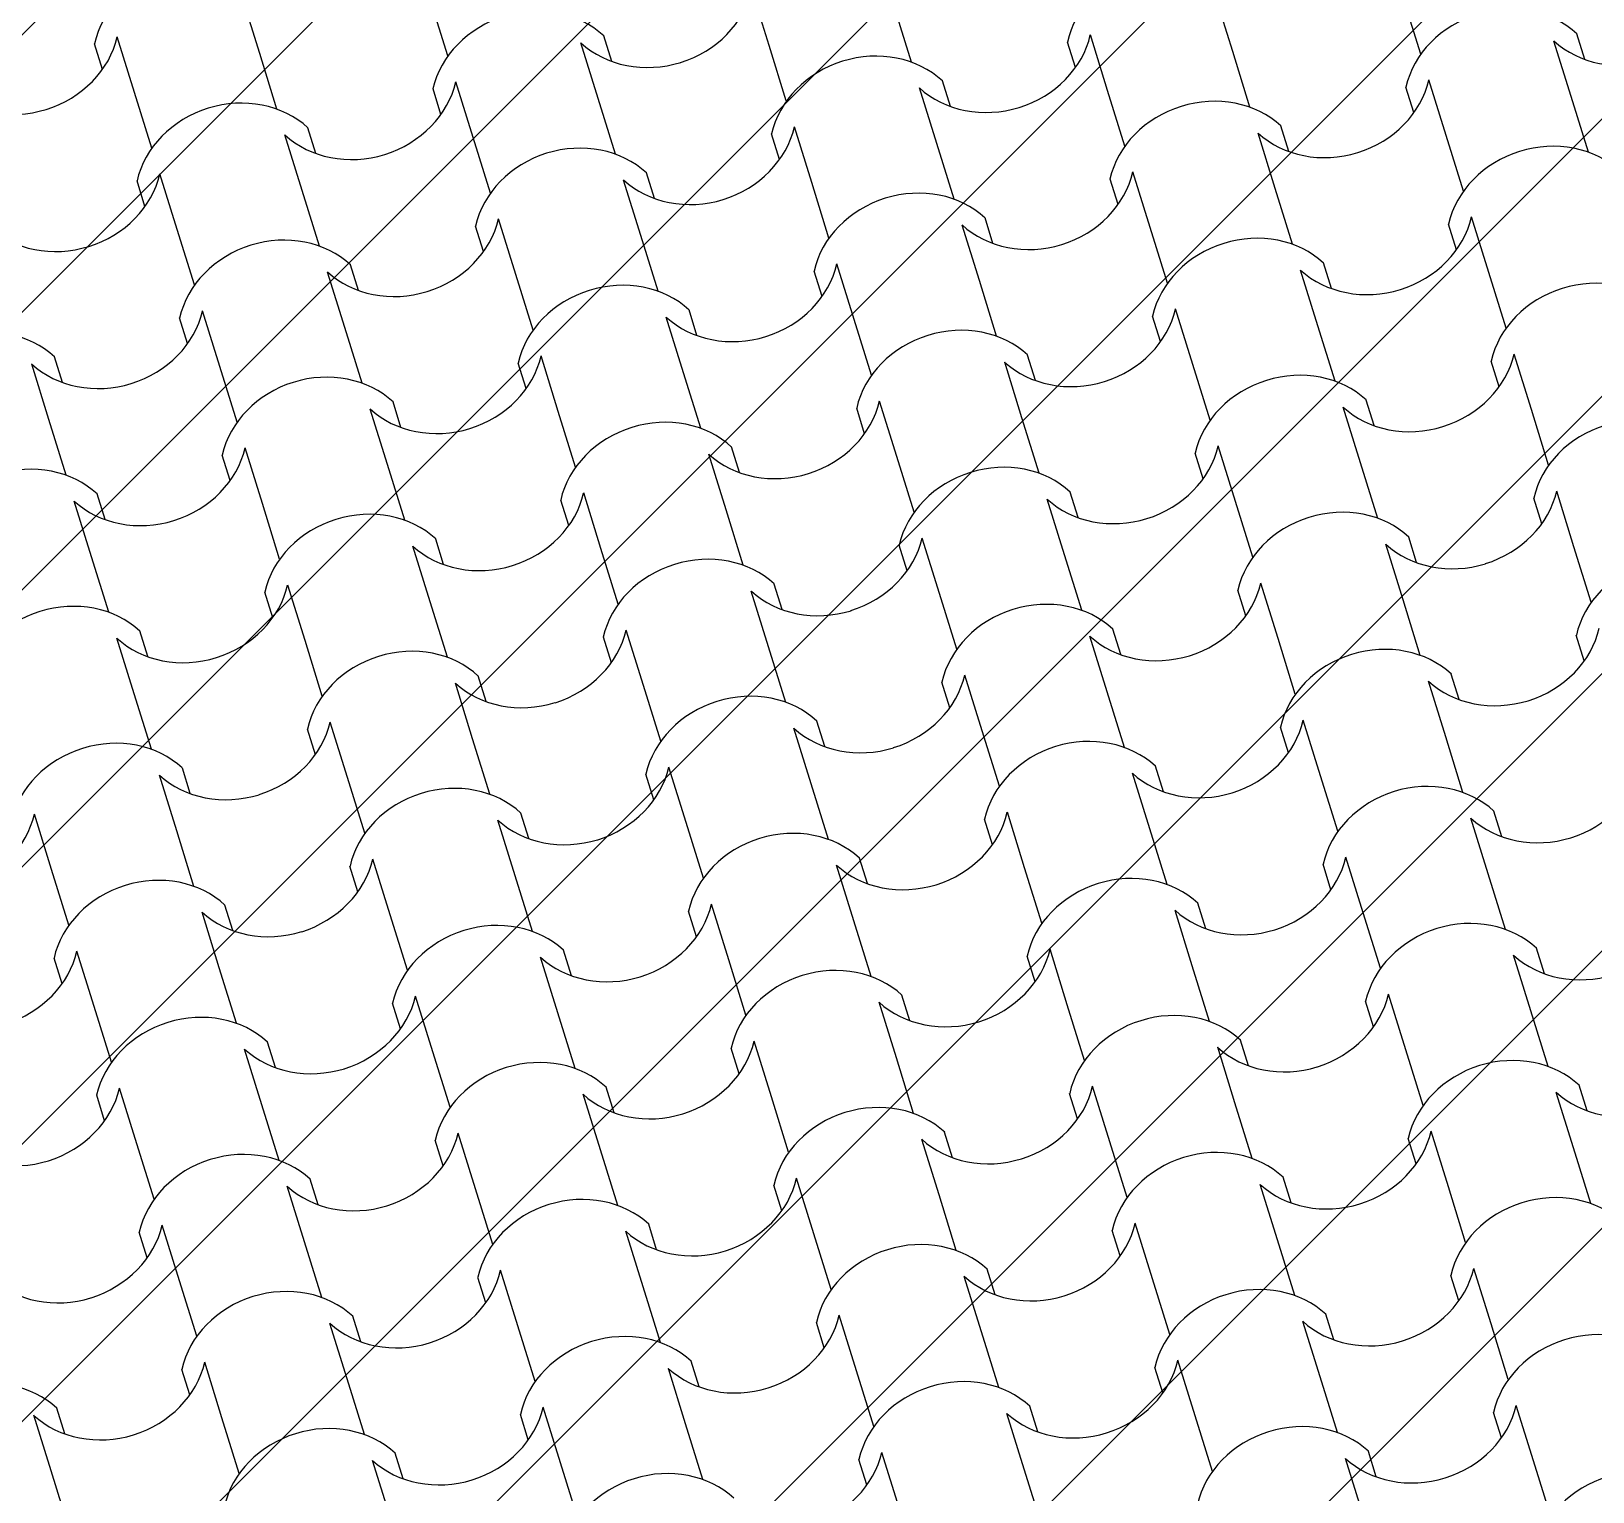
# Model space of a CAD drawing. Header units: metres. Extents: x -111189 to -108577, y -72951 to -72647.
# Drawn here: x -111172.051 to -111170.617, y -72920.728 to -72919.388 of the extents above; entities that cross this region are included whole.
import ezdxf

# ---------------------------------------------------------------- set-up
doc = ezdxf.new("R2010")
doc.units = ezdxf.units.M
doc.header["$MEASUREMENT"] = 0
doc.set_wipeout_variables(frame=1)
doc.linetypes.add('Wipeout_Contour', pattern=[1, 0, -1])
for name, color, linetype in [('00 - Cotas Implantação', 7, 'Continuous'), ('00 - Muros - Pormenores', 7, 'Continuous'), ('02 - PASSEIOS', 7, 'Continuous'), ('03 - COBERTURA', 7, 'Continuous'), ('13 - IMPLANTAÇÃO (apoio).Layer Apoio', 7, 'Continuous')]:
    doc.layers.add(name, color=color, linetype=linetype)
doc.styles.add('ESTILO_GERADO_2', font='malgunsl.ttf')
doc.styles.add('ESTILO_GERADO_3', font='AGENCYR.TTF')
doc.dimstyles.new('ESTILO_GERADO__1', dxfattribs={"dimtxt": 0.15, "dimasz": 0.095, "dimexe": 0.18, "dimexo": 0.5, "dimgap": 0, "dimtad": 1, "dimzin": 0, "dimdsep": 46, "dimtxsty": 'ESTILO_GERADO_2', "dimblk": 'ARROWHEAD_2', "dimblk1": 'ARROWHEAD_2', "dimblk2": 'ARROWHEAD_2', "dimcen": 0.09, "dimclrd": 7, "dimclre": 7, "dimclrt": 7, "dimadec": 0, "dimazin": 0, "dimtfac": 1, "dimtdec": 4, "dimtmove": 0, "dimatfit": 3, "dimfxl": 1, "dimtolj": 1, "dimtzin": 0, "dimarcsym": 0})
doc.dimstyles.new('ESTILO_GERADO__2', dxfattribs={"dimtxt": 0.15, "dimasz": 0.057, "dimexe": 0.18, "dimexo": 0.05, "dimgap": 0, "dimtad": 1, "dimzin": 0, "dimdsep": 46, "dimtxsty": 'ESTILO_GERADO_3', "dimblk": 'ARROWHEAD_2', "dimblk1": 'ARROWHEAD_2', "dimblk2": 'ARROWHEAD_2', "dimcen": 0.09, "dimclrd": 7, "dimclre": 7, "dimclrt": 7, "dimadec": 0, "dimazin": 0, "dimtfac": 1, "dimtdec": 4, "dimtmove": 0, "dimatfit": 3, "dimfxl": 1, "dimtolj": 1, "dimtzin": 0, "dimarcsym": 0})

# ---------------------------------------------------------------- blocks, each defined once
blk = doc.blocks.new('Malha_8_1', base_point=(-111182.45, -72914.5203))
at = {"color": 254, "linetype": 'Wipeout_Contour', "lineweight": 0, "ltscale": 1861428.278801215}
blk.add_wipeout([(-111182.45, -72914.5203), (-111181.1398, -72916.9324), (-111179.283, -72920.3506), (-111178.6992, -72921.4255), (-111173.1932, -72931.5618), (-111171.3979, -72934.867), (-111163.9365, -72948.6033), (-111162.5896, -72948.18), (-111170.1617, -72934.1975), (-111171.9536, -72930.8885), (-111177.4458, -72920.7467), (-111178.0283, -72919.6711), (-111179.8807, -72916.2505), (-111181.0503, -72914.0907)], dxfattribs=at).dxf.layer = '02 - PASSEIOS'
blk = doc.blocks.new('*D84', base_point=(-110957.0649, -73026.2797))
at = {"layer": '00 - Muros - Pormenores', "color": 7, "linetype": 'Continuous', "lineweight": 5, "transparency": 16777216}
for p, q in [((-111178.2899, -72920.8715), (-111178.191, -72920.818)), ((-111178.1972, -72920.8459), (-111178.2838, -72920.8436)), ((-111178.2405, -72920.8448), (-111178.0923, -72921.1183)), ((-111178.1418, -72921.1451), (-111178.0429, -72921.0915)), ((-111178.0491, -72921.1195), (-111178.1356, -72921.1171)), ((-111178.0923, -72921.1183), (-111170.9142, -72934.3734))]:
    blk.add_line(p, q, dxfattribs=at)
at = {"layer": '00 - Muros - Pormenores', "color": 7, "lineweight": 5, "transparency": 16777216, "insert": (-111178.1968, -72920.8624), "char_height": 0.15, "attachment_point": 7, "rotation": 298.4373, "style": 'ESTILO_GERADO_3'}
blk.add_mtext('\\A1;{\\pql;\\fAgency FB|b0|i0|c0|p0;\\W1.000000;0,31}', dxfattribs=at)
blk = doc.blocks.new('ARROWHEAD_2')
at = {"color": 0, "linetype": 'Continuous', "lineweight": 0}
for p, q in [((-0.378, -0.655), (0.378, 0.655)), ((0, 0), (-1, 0))]:
    blk.add_line(p, q, dxfattribs=at)
blk = doc.blocks.new('*X118', base_point=(-110957.0649, -73026.2797))
at = {"layer": '03 - COBERTURA', "color": 253, "linetype": 'Continuous', "lineweight": 9}
for p, q in [((-111171.8408, -72919.4081), (-111171.8567, -72919.3571)), ((-111171.6681, -72919.4104), (-111171.684, -72919.3594)), ((-111171.3732, -72919.4007), (-111171.3891, -72919.3497)), ((-111170.9476, -72919.4064), (-111170.9635, -72919.3554)), ((-111170.7749, -72919.4086), (-111170.7908, -72919.3576)), ((-111171.2425, -72919.4161), (-111171.2584, -72919.365)), ((-111171.0625, -72919.4421), (-111171.0783, -72919.3911)), ((-111170.6244, -72919.4136), (-111170.6317, -72919.3902)), ((-111171.9852, -72919.4228), (-111171.9925, -72919.3994)), ((-111171.9556, -72919.4438), (-111171.9715, -72919.3928)), ((-111171.5301, -72919.4495), (-111171.5459, -72919.3985)), ((-111171.5176, -72919.4154), (-111171.5249, -72919.3919)), ((-111171.3574, -72919.4517), (-111171.3732, -72919.4007)), ((-111171.092, -72919.421), (-111171.0993, -72919.3976)), ((-111170.6369, -72919.4477), (-111170.6527, -72919.3967)), ((-111171.825, -72919.4592), (-111171.8408, -72919.4081)), ((-111170.9318, -72919.4574), (-111170.9476, -72919.4064)), ((-111171.6449, -72919.4852), (-111171.6607, -72919.4342)), ((-111171.2068, -72919.4567), (-111171.2141, -72919.4333)), ((-111170.7517, -72919.4834), (-111170.7676, -72919.4324)), ((-111171.9398, -72919.4949), (-111171.9556, -72919.4438)), ((-111171.6745, -72919.4642), (-111171.6817, -72919.4407)), ((-111171.2193, -72919.4908), (-111171.2352, -72919.4398)), ((-111171.0466, -72919.4931), (-111171.0625, -72919.4421)), ((-111170.7813, -72919.4624), (-111170.7886, -72919.4389)), ((-111170.621, -72919.4987), (-111170.6369, -72919.4477)), ((-111171.5142, -72919.5005), (-111171.5301, -72919.4495)), ((-111171.7893, -72919.4998), (-111171.7966, -72919.4764)), ((-111171.3341, -72919.5265), (-111171.35, -72919.4755)), ((-111170.8961, -72919.4981), (-111170.9034, -72919.4746)), ((-111171.8017, -72919.5339), (-111171.8176, -72919.4829)), ((-111171.629, -72919.5362), (-111171.6449, -72919.4852)), ((-111171.3637, -72919.5055), (-111171.371, -72919.482)), ((-111171.2034, -72919.5418), (-111171.2193, -72919.4908)), ((-111170.9085, -72919.5322), (-111170.9244, -72919.4812)), ((-111170.7358, -72919.5344), (-111170.7517, -72919.4834)), ((-111171.9165, -72919.5696), (-111171.9324, -72919.5186)), ((-111171.4785, -72919.5412), (-111171.4858, -72919.5177)), ((-111171.0233, -72919.5679), (-111171.0392, -72919.5169)), ((-111171.9461, -72919.5486), (-111171.9534, -72919.5251)), ((-111171.7859, -72919.585), (-111171.8017, -72919.5339)), ((-111171.491, -72919.5753), (-111171.5068, -72919.5243)), ((-111171.3183, -72919.5775), (-111171.3341, -72919.5265)), ((-111171.0529, -72919.5468), (-111171.0602, -72919.5234)), ((-111170.8927, -72919.5832), (-111170.9085, -72919.5322)), ((-111171.6058, -72919.611), (-111171.6216, -72919.56)), ((-111171.1677, -72919.5825), (-111171.175, -72919.5591)), ((-111170.7126, -72919.6092), (-111170.7284, -72919.5582)), ((-111171.9007, -72919.6206), (-111171.9165, -72919.5696)), ((-111171.6353, -72919.5899), (-111171.6426, -72919.5665)), ((-111171.4751, -72919.6263), (-111171.491, -72919.5753)), ((-111171.1802, -72919.6166), (-111171.196, -72919.5656)), ((-111171.0075, -72919.6189), (-111171.0233, -72919.5679)), ((-111170.7422, -72919.5882), (-111170.7495, -72919.5647)), ((-111171.7502, -72919.6256), (-111171.7575, -72919.6022)), ((-111171.295, -72919.6523), (-111171.3109, -72919.6013)), ((-111170.857, -72919.6239), (-111170.8643, -72919.6004)), ((-111171.7626, -72919.6597), (-111171.7785, -72919.6087)), ((-111171.5899, -72919.662), (-111171.6058, -72919.611)), ((-111171.3246, -72919.6313), (-111171.3319, -72919.6078)), ((-111171.1643, -72919.6676), (-111171.1802, -72919.6166)), ((-111170.8694, -72919.658), (-111170.8853, -72919.6069)), ((-111170.6967, -72919.6602), (-111170.7126, -72919.6092)), ((-111171.8774, -72919.6954), (-111171.8933, -72919.6444)), ((-111171.4394, -72919.667), (-111171.4467, -72919.6435)), ((-111171.0138, -72919.6726), (-111171.0211, -72919.6492)), ((-111170.9842, -72919.6937), (-111171.0001, -72919.6426)), ((-111171.907, -72919.6744), (-111171.9143, -72919.6509)), ((-111171.7467, -72919.7107), (-111171.7626, -72919.6597)), ((-111171.4518, -72919.7011), (-111171.4677, -72919.6501)), ((-111171.2791, -72919.7033), (-111171.295, -72919.6523)), ((-111170.8536, -72919.709), (-111170.8694, -72919.658)), ((-111172.0218, -72919.7101), (-111172.0291, -72919.6866)), ((-111171.5962, -72919.7157), (-111171.6035, -72919.6923)), ((-111171.5667, -72919.7368), (-111171.5825, -72919.6857)), ((-111171.1411, -72919.7424), (-111171.1569, -72919.6914)), ((-111171.1286, -72919.7083), (-111171.1359, -72919.6849)), ((-111170.7031, -72919.714), (-111170.7104, -72919.6905)), ((-111170.6735, -72919.735), (-111170.6893, -72919.684)), ((-111172.0343, -72919.7442), (-111172.0501, -72919.6932)), ((-111171.8616, -72919.7464), (-111171.8774, -72919.6954)), ((-111171.436, -72919.7521), (-111171.4518, -72919.7011)), ((-111170.9684, -72919.7447), (-111170.9842, -72919.6937)), ((-111171.7235, -72919.7855), (-111171.7394, -72919.7345)), ((-111171.7111, -72919.7514), (-111171.7184, -72919.728)), ((-111171.2855, -72919.7571), (-111171.2928, -72919.7336)), ((-111171.2559, -72919.7781), (-111171.2718, -72919.7271)), ((-111170.8303, -72919.7838), (-111170.8462, -72919.7327)), ((-111170.8179, -72919.7497), (-111170.8252, -72919.7262)), ((-111170.6576, -72919.786), (-111170.6735, -72919.735)), ((-111172.0184, -72919.7952), (-111172.0343, -72919.7442)), ((-111171.5508, -72919.7878), (-111171.5667, -72919.7368)), ((-111171.1252, -72919.7934), (-111171.1411, -72919.7424)), ((-111171.8679, -72919.8002), (-111171.8752, -72919.7767)), ((-111171.8383, -72919.8212), (-111171.8542, -72919.7702)), ((-111171.4127, -72919.8269), (-111171.4286, -72919.7758)), ((-111171.4003, -72919.7928), (-111171.4076, -72919.7693)), ((-111171.24, -72919.8291), (-111171.2559, -72919.7781)), ((-111170.9747, -72919.7984), (-111170.982, -72919.775)), ((-111170.9451, -72919.8194), (-111170.961, -72919.7684)), ((-111171.7076, -72919.8365), (-111171.7235, -72919.7855)), ((-111170.8145, -72919.8348), (-111170.8303, -72919.7838)), ((-111171.9952, -72919.87), (-111172.011, -72919.819)), ((-111171.9827, -72919.8359), (-111171.99, -72919.8124)), ((-111171.8225, -72919.8722), (-111171.8383, -72919.8212)), ((-111171.5571, -72919.8415), (-111171.5644, -72919.8181)), ((-111171.5276, -72919.8625), (-111171.5434, -72919.8115)), ((-111171.102, -72919.8682), (-111171.1178, -72919.8172)), ((-111171.0895, -72919.8341), (-111171.0968, -72919.8107)), ((-111170.9293, -72919.8705), (-111170.9451, -72919.8194)), ((-111170.664, -72919.8398), (-111170.6713, -72919.8163)), ((-111170.6344, -72919.8608), (-111170.6502, -72919.8098)), ((-111171.3969, -72919.8779), (-111171.4127, -72919.8269)), ((-111171.6844, -72919.9113), (-111171.7003, -72919.8603)), ((-111171.672, -72919.8772), (-111171.6792, -72919.8538)), ((-111171.5117, -72919.9136), (-111171.5276, -72919.8625)), ((-111171.2464, -72919.8829), (-111171.2537, -72919.8594)), ((-111171.2168, -72919.9039), (-111171.2327, -72919.8529)), ((-111170.7912, -72919.9095), (-111170.8071, -72919.8585)), ((-111170.7788, -72919.8754), (-111170.7861, -72919.852)), ((-111170.6185, -72919.9118), (-111170.6344, -72919.8608)), ((-111171.9793, -72919.921), (-111171.9952, -72919.87)), ((-111171.0861, -72919.9192), (-111171.102, -72919.8682)), ((-111171.8288, -72919.926), (-111171.8361, -72919.9025)), ((-111171.7992, -72919.947), (-111171.8151, -72919.896)), ((-111171.3736, -72919.9526), (-111171.3895, -72919.9016)), ((-111171.3612, -72919.9186), (-111171.3685, -72919.8951)), ((-111171.2009, -72919.9549), (-111171.2168, -72919.9039)), ((-111170.9356, -72919.9242), (-111170.9429, -72919.9008)), ((-111170.906, -72919.9452), (-111170.9219, -72919.8942)), ((-111171.6685, -72919.9623), (-111171.6844, -72919.9113)), ((-111170.7754, -72919.9606), (-111170.7912, -72919.9095)), ((-111171.9561, -72919.9958), (-111171.9719, -72919.9447)), ((-111171.9436, -72919.9617), (-111171.9509, -72919.9382)), ((-111171.7834, -72919.998), (-111171.7992, -72919.947)), ((-111171.518, -72919.9673), (-111171.5253, -72919.9439)), ((-111171.4885, -72919.9883), (-111171.5043, -72919.9373)), ((-111171.0629, -72919.994), (-111171.0787, -72919.943)), ((-111171.0504, -72919.9599), (-111171.0577, -72919.9364)), ((-111170.8902, -72919.9962), (-111170.906, -72919.9452)), ((-111170.6249, -72919.9655), (-111170.6322, -72919.9421)), ((-111171.3578, -72920.0037), (-111171.3736, -72919.9526)), ((-111171.1777, -72920.0297), (-111171.1936, -72919.9787)), ((-111170.7397, -72920.0012), (-111170.747, -72919.9778)), ((-111171.6453, -72920.0371), (-111171.6612, -72919.9861)), ((-111171.6329, -72920.003), (-111171.6401, -72919.9795)), ((-111171.4726, -72920.0394), (-111171.4885, -72919.9883)), ((-111171.2073, -72920.0087), (-111171.2146, -72919.9852)), ((-111170.7521, -72920.0353), (-111170.768, -72919.9843)), ((-111171.9402, -72920.0468), (-111171.9561, -72919.9958)), ((-111171.047, -72920.045), (-111171.0629, -72919.994)), ((-111171.7601, -72920.0728), (-111171.776, -72920.0218)), ((-111171.3221, -72920.0443), (-111171.3294, -72920.0209)), ((-111170.8669, -72920.071), (-111170.8828, -72920.02)), ((-111171.7897, -72920.0518), (-111171.797, -72920.0283)), ((-111171.3345, -72920.0784), (-111171.3504, -72920.0274)), ((-111171.1618, -72920.0807), (-111171.1777, -72920.0297)), ((-111170.8965, -72920.05), (-111170.9038, -72920.0265)), ((-111170.7363, -72920.0863), (-111170.7521, -72920.0353)), ((-111171.6294, -72920.0881), (-111171.6453, -72920.0371)), ((-111171.9045, -72920.0874), (-111171.9118, -72920.064)), ((-111171.4494, -72920.1141), (-111171.4652, -72920.0631)), ((-111171.0113, -72920.0857), (-111171.0186, -72920.0622)), ((-111171.917, -72920.1215), (-111171.9328, -72920.0705)), ((-111171.7443, -72920.1238), (-111171.7601, -72920.0728)), ((-111171.4789, -72920.0931), (-111171.4862, -72920.0696)), ((-111171.3187, -72920.1295), (-111171.3345, -72920.0784)), ((-111171.0238, -72920.1198), (-111171.0396, -72920.0688)), ((-111170.8511, -72920.122), (-111170.8669, -72920.071)), ((-111172.0318, -72920.1572), (-111172.0476, -72920.1062)), ((-111171.5938, -72920.1288), (-111171.601, -72920.1053)), ((-111171.1386, -72920.1555), (-111171.1545, -72920.1045)), ((-111170.7006, -72920.127), (-111170.7079, -72920.1036)), ((-111171.9011, -72920.1726), (-111171.917, -72920.1215)), ((-111171.6062, -72920.1629), (-111171.6221, -72920.1119)), ((-111171.4335, -72920.1651), (-111171.4494, -72920.1141)), ((-111171.1682, -72920.1344), (-111171.1755, -72920.111)), ((-111171.0079, -72920.1708), (-111171.0238, -72920.1198)), ((-111170.713, -72920.1611), (-111170.7289, -72920.1101)), ((-111171.721, -72920.1986), (-111171.7369, -72920.1476)), ((-111171.283, -72920.1701), (-111171.2903, -72920.1467)), ((-111170.8278, -72920.1968), (-111170.8437, -72920.1458)), ((-111172.0159, -72920.2082), (-111172.0318, -72920.1572)), ((-111171.7506, -72920.1775), (-111171.7579, -72920.1541)), ((-111171.5903, -72920.2139), (-111171.6062, -72920.1629)), ((-111171.2954, -72920.2042), (-111171.3113, -72920.1532)), ((-111171.1227, -72920.2065), (-111171.1386, -72920.1555)), ((-111170.8574, -72920.1758), (-111170.8647, -72920.1523)), ((-111170.6972, -72920.2121), (-111170.713, -72920.1611)), ((-111171.8654, -72920.2132), (-111171.8727, -72920.1898)), ((-111171.4103, -72920.2399), (-111171.4261, -72920.1889)), ((-111170.9722, -72920.2115), (-111170.9795, -72920.188)), ((-111171.8779, -72920.2473), (-111171.8937, -72920.1963)), ((-111171.7052, -72920.2496), (-111171.721, -72920.1986)), ((-111171.4398, -72920.2189), (-111171.4471, -72920.1954)), ((-111171.2796, -72920.2552), (-111171.2954, -72920.2042)), ((-111170.9847, -72920.2456), (-111171.0005, -72920.1946)), ((-111170.812, -72920.2478), (-111170.8278, -72920.1968)), ((-111171.9927, -72920.283), (-111172.0085, -72920.232)), ((-111171.5546, -72920.2546), (-111171.5619, -72920.2311)), ((-111171.1291, -72920.2602), (-111171.1364, -72920.2368)), ((-111171.0995, -72920.2813), (-111171.1153, -72920.2302)), ((-111170.6739, -72920.2869), (-111170.6898, -72920.2359)), ((-111170.6615, -72920.2528), (-111170.6688, -72920.2294)), ((-111172.0222, -72920.262), (-111172.0295, -72920.2385)), ((-111171.862, -72920.2983), (-111171.8779, -72920.2473)), ((-111171.5671, -72920.2887), (-111171.583, -72920.2377)), ((-111171.3944, -72920.2909), (-111171.4103, -72920.2399)), ((-111170.9688, -72920.2966), (-111170.9847, -72920.2456)), ((-111171.7115, -72920.3033), (-111171.7188, -72920.2799)), ((-111171.6819, -72920.3244), (-111171.6978, -72920.2734)), ((-111171.2563, -72920.33), (-111171.2722, -72920.279)), ((-111171.2439, -72920.2959), (-111171.2512, -72920.2725)), ((-111170.8183, -72920.3016), (-111170.8256, -72920.2781)), ((-111170.7887, -72920.3226), (-111170.8046, -72920.2716)), ((-111171.9768, -72920.334), (-111171.9927, -72920.283)), ((-111171.5512, -72920.3397), (-111171.5671, -72920.2887)), ((-111171.0836, -72920.3323), (-111171.0995, -72920.2813)), ((-111170.6581, -72920.3379), (-111170.6739, -72920.2869)), ((-111171.8387, -72920.3731), (-111171.8546, -72920.3221)), ((-111171.8263, -72920.339), (-111171.8336, -72920.3156)), ((-111171.4007, -72920.3447), (-111171.408, -72920.3212)), ((-111171.3711, -72920.3657), (-111171.387, -72920.3147)), ((-111170.9456, -72920.3714), (-111170.9614, -72920.3203)), ((-111170.9331, -72920.3373), (-111170.9404, -72920.3138)), ((-111170.7729, -72920.3736), (-111170.7887, -72920.3226)), ((-111171.666, -72920.3754), (-111171.6819, -72920.3244)), ((-111171.2405, -72920.381), (-111171.2563, -72920.33)), ((-111171.9831, -72920.3878), (-111171.9904, -72920.3643)), ((-111171.9536, -72920.4088), (-111171.9694, -72920.3578)), ((-111171.528, -72920.4145), (-111171.5438, -72920.3634)), ((-111171.5155, -72920.3804), (-111171.5228, -72920.3569)), ((-111171.3553, -72920.4167), (-111171.3711, -72920.3657)), ((-111171.09, -72920.386), (-111171.0973, -72920.3626)), ((-111171.0604, -72920.407), (-111171.0762, -72920.356)), ((-111170.6348, -72920.4127), (-111170.6507, -72920.3617)), ((-111170.6224, -72920.3786), (-111170.6297, -72920.3552)), ((-111171.8229, -72920.4241), (-111171.8387, -72920.3731)), ((-111170.9297, -72920.4224), (-111170.9456, -72920.3714)), ((-111171.9377, -72920.4598), (-111171.9536, -72920.4088)), ((-111171.6724, -72920.4291), (-111171.6797, -72920.4057)), ((-111171.6428, -72920.4502), (-111171.6587, -72920.3991)), ((-111171.2172, -72920.4558), (-111171.2331, -72920.4048)), ((-111171.2048, -72920.4217), (-111171.2121, -72920.3983)), ((-111171.0445, -72920.4581), (-111171.0604, -72920.407)), ((-111170.7792, -72920.4274), (-111170.7865, -72920.4039)), ((-111170.7496, -72920.4484), (-111170.7655, -72920.3974)), ((-111171.5121, -72920.4655), (-111171.528, -72920.4145)), ((-111170.619, -72920.4637), (-111170.6348, -72920.4127)), ((-111171.7996, -72920.4989), (-111171.8155, -72920.4479)), ((-111171.7872, -72920.4648), (-111171.7945, -72920.4414)), ((-111171.6269, -72920.5012), (-111171.6428, -72920.4502)), ((-111171.3616, -72920.4705), (-111171.3689, -72920.447)), ((-111171.332, -72920.4915), (-111171.3479, -72920.4405)), ((-111170.9065, -72920.4971), (-111170.9223, -72920.4461)), ((-111170.894, -72920.4631), (-111170.9013, -72920.4396)), ((-111170.7338, -72920.4994), (-111170.7496, -72920.4484)), ((-111171.2014, -72920.5068), (-111171.2172, -72920.4558)), ((-111171.944, -72920.5136), (-111171.9513, -72920.4901)), ((-111171.9145, -72920.5346), (-111171.9303, -72920.4836)), ((-111171.4889, -72920.5403), (-111171.5047, -72920.4892)), ((-111171.4764, -72920.5062), (-111171.4837, -72920.4827)), ((-111171.3162, -72920.5425), (-111171.332, -72920.4915)), ((-111171.0509, -72920.5118), (-111171.0582, -72920.4884)), ((-111171.0213, -72920.5328), (-111171.0371, -72920.4818)), ((-111171.7838, -72920.5499), (-111171.7996, -72920.4989)), ((-111170.8906, -72920.5482), (-111170.9065, -72920.4971)), ((-111170.7105, -72920.5742), (-111170.7264, -72920.5232)), ((-111171.8986, -72920.5856), (-111171.9145, -72920.5346)), ((-111171.6333, -72920.5549), (-111171.6406, -72920.5315)), ((-111171.6037, -72920.5759), (-111171.6196, -72920.5249)), ((-111171.1781, -72920.5816), (-111171.194, -72920.5306)), ((-111171.1657, -72920.5475), (-111171.173, -72920.524)), ((-111171.0054, -72920.5839), (-111171.0213, -72920.5328)), ((-111170.7401, -72920.5531), (-111170.7474, -72920.5297)), ((-111171.473, -72920.5913), (-111171.4889, -72920.5403)), ((-111171.2929, -72920.6173), (-111171.3088, -72920.5663)), ((-111170.8549, -72920.5888), (-111170.8622, -72920.5654)), ((-111171.7605, -72920.6247), (-111171.7764, -72920.5737)), ((-111171.7481, -72920.5906), (-111171.7554, -72920.5672)), ((-111171.5878, -72920.627), (-111171.6037, -72920.5759)), ((-111171.3225, -72920.5963), (-111171.3298, -72920.5728)), ((-111170.8674, -72920.6229), (-111170.8832, -72920.5719)), ((-111170.6947, -72920.6252), (-111170.7105, -72920.5742)), ((-111171.1623, -72920.6326), (-111171.1781, -72920.5816)), ((-111171.8754, -72920.6604), (-111171.8912, -72920.6094)), ((-111171.4373, -72920.6319), (-111171.4446, -72920.6085)), ((-111170.9822, -72920.6586), (-111170.998, -72920.6076)), ((-111171.9049, -72920.6394), (-111171.9122, -72920.6159)), ((-111171.4498, -72920.666), (-111171.4656, -72920.615)), ((-111171.2771, -72920.6683), (-111171.2929, -72920.6173)), ((-111171.0118, -72920.6376), (-111171.0191, -72920.6141)), ((-111170.8515, -72920.6739), (-111170.8674, -72920.6229)), ((-111171.7447, -72920.6757), (-111171.7605, -72920.6247)), ((-111172.0198, -72920.6751), (-111172.027, -72920.6516)), ((-111171.5646, -72920.7017), (-111171.5805, -72920.6507)), ((-111171.1266, -72920.6733), (-111171.1339, -72920.6498)), ((-111170.6714, -72920.7), (-111170.6873, -72920.649)), ((-111172.0322, -72920.7091), (-111172.0481, -72920.6581)), ((-111171.8595, -72920.7114), (-111171.8754, -72920.6604)), ((-111171.5942, -72920.6807), (-111171.6015, -72920.6573)), ((-111171.4339, -72920.7171), (-111171.4498, -72920.666)), ((-111171.139, -72920.7074), (-111171.1549, -72920.6564)), ((-111170.9663, -72920.7096), (-111170.9822, -72920.6586)), ((-111170.701, -72920.6789), (-111170.7083, -72920.6555)), ((-111171.709, -72920.7164), (-111171.7163, -72920.6929)), ((-111171.2538, -72920.7431), (-111171.2697, -72920.6921)), ((-111170.8158, -72920.7146), (-111170.8231, -72920.6912)), ((-111172.0163, -72920.7602), (-111172.0322, -72920.7091)), ((-111171.7214, -72920.7505), (-111171.7373, -72920.6995)), ((-111171.5487, -72920.7527), (-111171.5646, -72920.7017)), ((-111171.2834, -72920.722), (-111171.2907, -72920.6986)), ((-111171.1232, -72920.7584), (-111171.139, -72920.7074)), ((-111170.8283, -72920.7487), (-111170.8441, -72920.6977)), ((-111170.6556, -72920.751), (-111170.6714, -72920.7))]:
    blk.add_line(p, q, dxfattribs=at)
for centre, major_axis, start_param, end_param in [((-111171.9033, -72919.4095), (0.0878, 0.0273), 0.466079, 2.675513), ((-111171.0102, -72919.4078), (0.0878, 0.0273), 0.466079, 2.675513), ((-111171.4787, -72919.3391), (0.0883, 0.0274), 4.715365, 5.812147), ((-111170.6994, -72919.4491), (0.0878, 0.0273), 0.466079, 2.675513), ((-111171.5926, -72919.4509), (0.0878, 0.0273), 0.466079, 2.675513), ((-111171.1679, -72919.3804), (0.0883, 0.0274), 4.715365, 5.812147), ((-111172.0611, -72919.3822), (0.0883, 0.0274), 4.715365, 5.812147), ((-111171.4781, -72919.3389), (0.0883, 0.0274), 3.612631, 4.709413), ((-111171.2818, -72919.4922), (0.0878, 0.0273), 0.466079, 2.675513), ((-111170.585, -72919.3371), (0.0883, 0.0274), 3.612631, 4.709413), ((-111171.7503, -72919.4235), (0.0883, 0.0274), 4.715365, 5.812147), ((-111170.8571, -72919.4218), (0.0883, 0.0274), 4.715365, 5.812147), ((-111172.0606, -72919.382), (0.0883, 0.0274), 3.612631, 4.709413), ((-111171.8642, -72919.5353), (0.0878, 0.0273), 0.466079, 2.675513), ((-111171.1674, -72919.3802), (0.0883, 0.0274), 3.612631, 4.709413), ((-111170.9711, -72919.5336), (0.0878, 0.0273), 0.466079, 2.675513), ((-111171.4396, -72919.4649), (0.0883, 0.0274), 4.715365, 5.812147), ((-111171.7498, -72919.4234), (0.0883, 0.0274), 3.612631, 4.709413), ((-111171.5535, -72919.5767), (0.0878, 0.0273), 0.466079, 2.675513), ((-111170.8566, -72919.4216), (0.0883, 0.0274), 3.612631, 4.709413), ((-111170.6603, -72919.5749), (0.0878, 0.0273), 0.466079, 2.675513), ((-111172.022, -72919.508), (0.0883, 0.0274), 4.715365, 5.812147), ((-111171.1288, -72919.5062), (0.0883, 0.0274), 4.715365, 5.812147), ((-111171.439, -72919.4647), (0.0883, 0.0274), 3.612631, 4.709413), ((-111171.2427, -72919.618), (0.0878, 0.0273), 0.466079, 2.675513), ((-111171.7112, -72919.5493), (0.0883, 0.0274), 4.715365, 5.812147), ((-111170.818, -72919.5475), (0.0883, 0.0274), 4.715365, 5.812147), ((-111172.0215, -72919.5078), (0.0883, 0.0274), 3.612631, 4.709413), ((-111171.8251, -72919.6611), (0.0878, 0.0273), 0.466079, 2.675513), ((-111171.1283, -72919.506), (0.0883, 0.0274), 3.612631, 4.709413), ((-111170.932, -72919.6594), (0.0878, 0.0273), 0.466079, 2.675513), ((-111171.4005, -72919.5906), (0.0883, 0.0274), 4.715365, 5.812147), ((-111171.7107, -72919.5491), (0.0883, 0.0274), 3.612631, 4.709413), ((-111171.5144, -72919.7025), (0.0878, 0.0273), 0.466079, 2.675513), ((-111170.8175, -72919.5474), (0.0883, 0.0274), 3.612631, 4.709413), ((-111170.6212, -72919.7007), (0.0878, 0.0273), 0.466079, 2.675513), ((-111171.9829, -72919.6338), (0.0883, 0.0274), 4.715365, 5.812147), ((-111171.0897, -72919.632), (0.0883, 0.0274), 4.715365, 5.812147), ((-111172.0968, -72919.7456), (0.0878, 0.0273), 0.466079, 2.675513), ((-111171.3999, -72919.5905), (0.0883, 0.0274), 3.612631, 4.709413), ((-111171.2036, -72919.7438), (0.0878, 0.0273), 0.466079, 2.675513), ((-111171.6721, -72919.6751), (0.0883, 0.0274), 4.715365, 5.812147), ((-111171.0892, -72919.6318), (0.0883, 0.0274), 3.612631, 4.709413), ((-111170.7789, -72919.6733), (0.0883, 0.0274), 4.715365, 5.812147), ((-111171.9824, -72919.6336), (0.0883, 0.0274), 3.612631, 4.709413), ((-111171.786, -72919.7869), (0.0878, 0.0273), 0.466079, 2.675513), ((-111170.8928, -72919.7851), (0.0878, 0.0273), 0.466079, 2.675513), ((-111171.6716, -72919.6749), (0.0883, 0.0274), 3.612631, 4.709413), ((-111171.3614, -72919.7164), (0.0883, 0.0274), 4.715365, 5.812147), ((-111170.7784, -72919.6732), (0.0883, 0.0274), 3.612631, 4.709413), ((-111171.4753, -72919.8283), (0.0878, 0.0273), 0.466079, 2.675513), ((-111170.5821, -72919.8265), (0.0878, 0.0273), 0.466079, 2.675513), ((-111171.9438, -72919.7595), (0.0883, 0.0274), 4.715365, 5.812147), ((-111171.3608, -72919.7163), (0.0883, 0.0274), 3.612631, 4.709413), ((-111171.0506, -72919.7578), (0.0883, 0.0274), 4.715365, 5.812147), ((-111172.0577, -72919.8714), (0.0878, 0.0273), 0.466079, 2.675513), ((-111171.1645, -72919.8696), (0.0878, 0.0273), 0.466079, 2.675513), ((-111171.9433, -72919.7594), (0.0883, 0.0274), 3.612631, 4.709413), ((-111171.633, -72919.8009), (0.0883, 0.0274), 4.715365, 5.812147), ((-111171.0501, -72919.7576), (0.0883, 0.0274), 3.612631, 4.709413), ((-111170.7398, -72919.7991), (0.0883, 0.0274), 4.715365, 5.812147), ((-111171.7469, -72919.9127), (0.0878, 0.0273), 0.466079, 2.675513), ((-111170.8537, -72919.9109), (0.0878, 0.0273), 0.466079, 2.675513), ((-111171.6325, -72919.8007), (0.0883, 0.0274), 3.612631, 4.709413), ((-111171.3223, -72919.8422), (0.0883, 0.0274), 4.715365, 5.812147), ((-111170.7393, -72919.799), (0.0883, 0.0274), 3.612631, 4.709413), ((-111171.4362, -72919.954), (0.0878, 0.0273), 0.466079, 2.675513), ((-111170.543, -72919.9523), (0.0878, 0.0273), 0.466079, 2.675513), ((-111171.9047, -72919.8853), (0.0883, 0.0274), 4.715365, 5.812147), ((-111171.3217, -72919.8421), (0.0883, 0.0274), 3.612631, 4.709413), ((-111171.0115, -72919.8836), (0.0883, 0.0274), 4.715365, 5.812147), ((-111172.0186, -72919.9972), (0.0878, 0.0273), 0.466079, 2.675513), ((-111171.1254, -72919.9954), (0.0878, 0.0273), 0.466079, 2.675513), ((-111170.7007, -72919.9249), (0.0883, 0.0274), 4.715365, 5.812147), ((-111171.9041, -72919.8852), (0.0883, 0.0274), 3.612631, 4.709413), ((-111171.5939, -72919.9267), (0.0883, 0.0274), 4.715365, 5.812147), ((-111171.011, -72919.8834), (0.0883, 0.0274), 3.612631, 4.709413), ((-111170.8146, -72920.0367), (0.0878, 0.0273), 0.466079, 2.675513), ((-111171.7078, -72920.0385), (0.0878, 0.0273), 0.466079, 2.675513), ((-111171.2832, -72919.968), (0.0883, 0.0274), 4.715365, 5.812147), ((-111171.5934, -72919.9265), (0.0883, 0.0274), 3.612631, 4.709413), ((-111171.3971, -72920.0798), (0.0878, 0.0273), 0.466079, 2.675513), ((-111170.7002, -72919.9247), (0.0883, 0.0274), 3.612631, 4.709413), ((-111171.8656, -72920.0111), (0.0883, 0.0274), 4.715365, 5.812147), ((-111170.9724, -72920.0094), (0.0883, 0.0274), 4.715365, 5.812147), ((-111171.9795, -72920.1229), (0.0878, 0.0273), 0.466079, 2.675513), ((-111171.2826, -72919.9679), (0.0883, 0.0274), 3.612631, 4.709413), ((-111171.0863, -72920.1212), (0.0878, 0.0273), 0.466079, 2.675513), ((-111171.5548, -72920.0525), (0.0883, 0.0274), 4.715365, 5.812147), ((-111170.6616, -72920.0507), (0.0883, 0.0274), 4.715365, 5.812147), ((-111171.865, -72920.011), (0.0883, 0.0274), 3.612631, 4.709413), ((-111171.6687, -72920.1643), (0.0878, 0.0273), 0.466079, 2.675513), ((-111170.9719, -72920.0092), (0.0883, 0.0274), 3.612631, 4.709413), ((-111170.7755, -72920.1625), (0.0878, 0.0273), 0.466079, 2.675513), ((-111172.1372, -72920.0956), (0.0883, 0.0274), 4.715365, 5.812147), ((-111171.2441, -72920.0938), (0.0883, 0.0274), 4.715365, 5.812147), ((-111171.5543, -72920.0523), (0.0883, 0.0274), 3.612631, 4.709413), ((-111171.358, -72920.2056), (0.0878, 0.0273), 0.466079, 2.675513), ((-111170.6611, -72920.0505), (0.0883, 0.0274), 3.612631, 4.709413), ((-111171.8265, -72920.1369), (0.0883, 0.0274), 4.715365, 5.812147), ((-111170.9333, -72920.1351), (0.0883, 0.0274), 4.715365, 5.812147), ((-111171.9404, -72920.2487), (0.0878, 0.0273), 0.466079, 2.675513), ((-111171.2435, -72920.0936), (0.0883, 0.0274), 3.612631, 4.709413), ((-111171.0472, -72920.247), (0.0878, 0.0273), 0.466079, 2.675513), ((-111171.5157, -72920.1783), (0.0883, 0.0274), 4.715365, 5.812147), ((-111171.8259, -72920.1367), (0.0883, 0.0274), 3.612631, 4.709413), ((-111171.6296, -72920.2901), (0.0878, 0.0273), 0.466079, 2.675513), ((-111170.9328, -72920.135), (0.0883, 0.0274), 3.612631, 4.709413), ((-111170.7364, -72920.2883), (0.0878, 0.0273), 0.466079, 2.675513), ((-111172.0981, -72920.2214), (0.0883, 0.0274), 4.715365, 5.812147), ((-111171.2049, -72920.2196), (0.0883, 0.0274), 4.715365, 5.812147), ((-111170.622, -72920.1763), (0.0883, 0.0274), 3.612631, 4.709413), ((-111171.5152, -72920.1781), (0.0883, 0.0274), 3.612631, 4.709413), ((-111171.3189, -72920.3314), (0.0878, 0.0273), 0.466079, 2.675513), ((-111171.7874, -72920.2627), (0.0883, 0.0274), 4.715365, 5.812147), ((-111171.2044, -72920.2194), (0.0883, 0.0274), 3.612631, 4.709413), ((-111170.8942, -72920.2609), (0.0883, 0.0274), 4.715365, 5.812147), ((-111171.9013, -72920.3745), (0.0878, 0.0273), 0.466079, 2.675513), ((-111171.0081, -72920.3728), (0.0878, 0.0273), 0.466079, 2.675513), ((-111171.7868, -72920.2625), (0.0883, 0.0274), 3.612631, 4.709413), ((-111171.4766, -72920.304), (0.0883, 0.0274), 4.715365, 5.812147), ((-111170.8937, -72920.2608), (0.0883, 0.0274), 3.612631, 4.709413), ((-111171.5905, -72920.4159), (0.0878, 0.0273), 0.466079, 2.675513), ((-111170.6973, -72920.4141), (0.0878, 0.0273), 0.466079, 2.675513), ((-111172.059, -72920.3471), (0.0883, 0.0274), 4.715365, 5.812147), ((-111171.4761, -72920.3039), (0.0883, 0.0274), 3.612631, 4.709413), ((-111171.1658, -72920.3454), (0.0883, 0.0274), 4.715365, 5.812147), ((-111170.5829, -72920.3021), (0.0883, 0.0274), 3.612631, 4.709413), ((-111171.2797, -72920.4572), (0.0878, 0.0273), 0.466079, 2.675513), ((-111172.0585, -72920.347), (0.0883, 0.0274), 3.612631, 4.709413), ((-111171.7483, -72920.3885), (0.0883, 0.0274), 4.715365, 5.812147), ((-111171.1653, -72920.3452), (0.0883, 0.0274), 3.612631, 4.709413), ((-111170.8551, -72920.3867), (0.0883, 0.0274), 4.715365, 5.812147), ((-111171.8622, -72920.5003), (0.0878, 0.0273), 0.466079, 2.675513), ((-111170.969, -72920.4985), (0.0878, 0.0273), 0.466079, 2.675513), ((-111171.7477, -72920.3883), (0.0883, 0.0274), 3.612631, 4.709413), ((-111171.4375, -72920.4298), (0.0883, 0.0274), 4.715365, 5.812147), ((-111170.8546, -72920.3866), (0.0883, 0.0274), 3.612631, 4.709413), ((-111171.5514, -72920.5416), (0.0878, 0.0273), 0.466079, 2.675513), ((-111170.6582, -72920.5399), (0.0878, 0.0273), 0.466079, 2.675513), ((-111172.0199, -72920.4729), (0.0883, 0.0274), 4.715365, 5.812147), ((-111171.437, -72920.4297), (0.0883, 0.0274), 3.612631, 4.709413), ((-111171.1267, -72920.4712), (0.0883, 0.0274), 4.715365, 5.812147), ((-111171.2406, -72920.583), (0.0878, 0.0273), 0.466079, 2.675513), ((-111170.816, -72920.5125), (0.0883, 0.0274), 4.715365, 5.812147), ((-111172.0194, -72920.4728), (0.0883, 0.0274), 3.612631, 4.709413), ((-111171.7092, -72920.5143), (0.0883, 0.0274), 4.715365, 5.812147), ((-111171.1262, -72920.471), (0.0883, 0.0274), 3.612631, 4.709413), ((-111170.9299, -72920.6243), (0.0878, 0.0273), 0.466079, 2.675513), ((-111171.8231, -72920.6261), (0.0878, 0.0273), 0.466079, 2.675513), ((-111171.3984, -72920.5556), (0.0883, 0.0274), 4.715365, 5.812147), ((-111171.7086, -72920.5141), (0.0883, 0.0274), 3.612631, 4.709413), ((-111171.5123, -72920.6674), (0.0878, 0.0273), 0.466079, 2.675513), ((-111170.8155, -72920.5123), (0.0883, 0.0274), 3.612631, 4.709413), ((-111170.6191, -72920.6657), (0.0878, 0.0273), 0.466079, 2.675513), ((-111171.9808, -72920.5987), (0.0883, 0.0274), 4.715365, 5.812147), ((-111171.0876, -72920.597), (0.0883, 0.0274), 4.715365, 5.812147), ((-111172.0947, -72920.7105), (0.0878, 0.0273), 0.466079, 2.675513), ((-111171.3979, -72920.5555), (0.0883, 0.0274), 3.612631, 4.709413), ((-111171.2015, -72920.7088), (0.0878, 0.0273), 0.466079, 2.675513), ((-111171.6701, -72920.6401), (0.0883, 0.0274), 4.715365, 5.812147), ((-111170.7769, -72920.6383), (0.0883, 0.0274), 4.715365, 5.812147), ((-111171.9803, -72920.5986), (0.0883, 0.0274), 3.612631, 4.709413), ((-111171.784, -72920.7519), (0.0878, 0.0273), 0.466079, 2.675513), ((-111171.0871, -72920.5968), (0.0883, 0.0274), 3.612631, 4.709413), ((-111170.8908, -72920.7501), (0.0878, 0.0273), 0.466079, 2.675513), ((-111171.3593, -72920.6814), (0.0883, 0.0274), 4.715365, 5.812147), ((-111171.6695, -72920.6399), (0.0883, 0.0274), 3.612631, 4.709413), ((-111171.4732, -72920.7932), (0.0878, 0.0273), 0.466079, 2.675513), ((-111170.7764, -72920.6381), (0.0883, 0.0274), 3.612631, 4.709413), ((-111170.58, -72920.7915), (0.0878, 0.0273), 0.466079, 2.675513)]:
    blk.add_ellipse(centre, major_axis=major_axis, ratio=0.876216, start_param=start_param, end_param=end_param, dxfattribs=at)
blk = doc.blocks.new('Cobertura_1_1', base_point=(-111163.2146, -72915.6944))
at = {"layer": '03 - COBERTURA', "color": 7, "linetype": 'Continuous', "lineweight": 13}
blk.add_blockref('*X118', (-110957.0649, -73026.2797), dxfattribs=at)
blk = doc.blocks.new('*D127', base_point=(-110957.0649, -73026.2797))
at = {"layer": '00 - Cotas Implantação', "color": 7, "linetype": 'Continuous', "lineweight": 5, "transparency": 16777216}
for p, q in [((-111163.5335, -72915.3421), (-111173.226, -72918.3552)), ((-111173.2538, -72918.2656), (-111173.0776, -72918.8326)), ((-111173.2419, -72918.4255), (-111173.2101, -72918.2848)), ((-111173.226, -72918.3552), (-111177.865, -72919.7972)), ((-111177.8928, -72919.7077), (-111177.7166, -72920.2747)), ((-111177.8491, -72919.7269), (-111177.8809, -72919.8676)), ((-111177.865, -72919.7972), (-111177.9234, -72919.8154))]:
    blk.add_line(p, q, dxfattribs=at)
at = {"layer": '00 - Cotas Implantação', "color": 7, "lineweight": 5, "transparency": 16777216, "insert": (-111175.7424, -72919.106), "char_height": 0.15, "attachment_point": 7, "rotation": 17.2685, "style": 'ESTILO_GERADO_2'}
blk.add_mtext('\\A1;{\\pql;\\fMalgun Gothic Semilight|b0|i0|c0|p0;\\W1.000000;4,86}', dxfattribs=at)
blk = doc.blocks.new('*D132', base_point=(-110957.0649, -73026.2797))
at = {"layer": '00 - Cotas Implantação', "color": 7, "linetype": 'Continuous', "lineweight": 5, "transparency": 16777216}
for p, q in [((-111172.0008, -72924.5518), (-111173.5592, -72919.5385)), ((-111171.5233, -72924.4034), (-111172.0903, -72924.5797)), ((-111172.0712, -72924.5359), (-111171.9304, -72924.5677)), ((-111170.6056, -72929.04), (-111172.0008, -72924.5518)), ((-111170.676, -72929.0241), (-111170.5352, -72929.0559))]:
    blk.add_line(p, q, dxfattribs=at)
at = {"layer": '00 - Cotas Implantação', "color": 7, "lineweight": 5, "transparency": 16777216, "insert": (-111171.3323, -72926.6011), "char_height": 0.15, "attachment_point": 7, "rotation": 287.2685, "style": 'ESTILO_GERADO_2'}
blk.add_mtext('\\A1;{\\pql;\\fMalgun Gothic Semilight|b0|i0|c0|p0;\\W1.000000;4,70}', dxfattribs=at)
blk = doc.blocks.new('*D133', base_point=(-110957.0649, -73026.2797))
at = {"layer": '00 - Cotas Implantação', "color": 7, "linetype": 'Continuous', "lineweight": 5, "transparency": 16777216}
for p, q in [((-111173.6296, -72919.5226), (-111173.4888, -72919.5544)), ((-111172.0008, -72924.5518), (-111173.5592, -72919.5385)), ((-111172.0712, -72924.5359), (-111171.9304, -72924.5677))]:
    blk.add_line(p, q, dxfattribs=at)
at = {"layer": '00 - Cotas Implantação', "color": 7, "lineweight": 5, "transparency": 16777216, "insert": (-111172.8091, -72921.8504), "char_height": 0.15, "attachment_point": 7, "rotation": 287.2685, "style": 'ESTILO_GERADO_2'}
blk.add_mtext('\\A1;{\\pql;\\fMalgun Gothic Semilight|b0|i0|c0|p0;\\W1.000000;5,25}', dxfattribs=at)
blk = doc.blocks.new('*D134', base_point=(-110957.0649, -73026.2797))
at = {"layer": '00 - Cotas Implantação', "color": 7, "linetype": 'Continuous', "lineweight": 5, "transparency": 16777216}
for p, q in [((-111174.9866, -72914.9467), (-111175.0048, -72914.8883)), ((-111174.8971, -72914.9189), (-111175.4641, -72915.0951)), ((-111174.9162, -72914.9626), (-111175.057, -72914.9308)), ((-111173.5592, -72919.5385), (-111174.9866, -72914.9467)), ((-111173.0818, -72919.3901), (-111173.6487, -72919.5663)), ((-111173.6296, -72919.5226), (-111173.4888, -72919.5544)), ((-111172.0008, -72924.5518), (-111173.5592, -72919.5385))]:
    blk.add_line(p, q, dxfattribs=at)
at = {"layer": '00 - Cotas Implantação', "color": 7, "lineweight": 5, "transparency": 16777216, "insert": (-111174.2978, -72917.0616), "char_height": 0.15, "attachment_point": 7, "rotation": 287.2685, "style": 'ESTILO_GERADO_2'}
blk.add_mtext('\\A1;{\\pql;\\fMalgun Gothic Semilight|b0|i0|c0|p0;\\W1.000000;4,81}', dxfattribs=at)

msp = doc.modelspace()

# ---------------------------------------------------------------- block references
at = {"layer": '02 - PASSEIOS', "color": 7, "lineweight": 13}
msp.add_blockref('Malha_8_1', (-111182.45, -72914.5203), dxfattribs=at)

# ---------------------------------------------------------------- next in the draw order: hatches: boundary and pattern name
at = {"layer": '13 - IMPLANTAÇÃO (apoio).Layer Apoio', "linetype": 'Continuous', "lineweight": 13}
h = msp.add_hatch(dxfattribs=at)
h.set_pattern_fill('MASONRY_BLOCK_0001', color=134, style=0, pattern_type=2)
h.set_pattern_definition([(45, (-111166.59685, -72922.58399), (-0.1272792, 0.1272792), [])])
h.paths.add_polyline_path([(-111172.9199, -72919.3398), (-111171.3615, -72924.3531), (-111171.1219, -72924.2786), (-111169.7267, -72928.7668), (-111160.2738, -72925.8282), (-111163.2274, -72916.3267)])

# ---------------------------------------------------------------- next in the draw order: block references
at = {"layer": '03 - COBERTURA', "color": 7, "linetype": 'Continuous', "lineweight": 13}
msp.add_blockref('Cobertura_1_1', (-111163.2146, -72915.6944), dxfattribs=at)

# ---------------------------------------------------------------- next in the draw order: dimensions: what is measured, and where the dimension line sits
at = {"layer": '00 - Cotas Implantação', "color": 7, "linetype": 'Continuous', "lineweight": 5}
for base, p1, p2, angle, picture, middle, turn in [((-111174.9866, -72914.9467), (-111172.9199, -72919.3398), (-111177.7313, -72915.7999), 107.2685, '*D134', (-111174.1685, -72917.2248), 287.2685), ((-111177.865, -72919.7972), (-111172.9199, -72919.3398), (-111177.737, -72920.2089), 197.2685, '*D127', (-111175.5792, -72918.9767), 17.2685), ((-111173.5592, -72919.5385), (-111171.3615, -72924.3531), (-111172.9199, -72919.3398), 107.2685, '*D133', (-111172.6799, -72922.0136), 287.2685), ((-111172.0008, -72924.5518), (-111169.7323, -72928.7685), (-111171.3615, -72924.3531), 107.2685, '*D132', (-111171.203, -72926.7643), 287.2685)]:
    dim = msp.add_linear_dim(base=base, p1=p1, p2=p2, angle=angle, dimstyle='ESTILO_GERADO__1', dxfattribs=at)
    dim.commit()
    dim.dimension.update_dxf_attribs({"geometry": picture, "text_midpoint": middle, "dimtype": 160, "text_rotation": turn})
at = {"layer": '00 - Muros - Pormenores', "color": 7, "linetype": 'Continuous', "lineweight": 5}
dim = msp.add_linear_dim(base=(-111178.0923, -72921.1183), p1=(-111177.585, -72920.4898), p2=(-111177.4369, -72920.7633), angle=298.4373, dimstyle='ESTILO_GERADO__2', dxfattribs=at)
dim.commit()
dim.dimension.update_dxf_attribs({"geometry": '*D84', "text_midpoint": (-111178.0384, -72920.9975), "dimtype": 160, "text_rotation": 298.4373})

doc.saveas('drawing.dxf')
